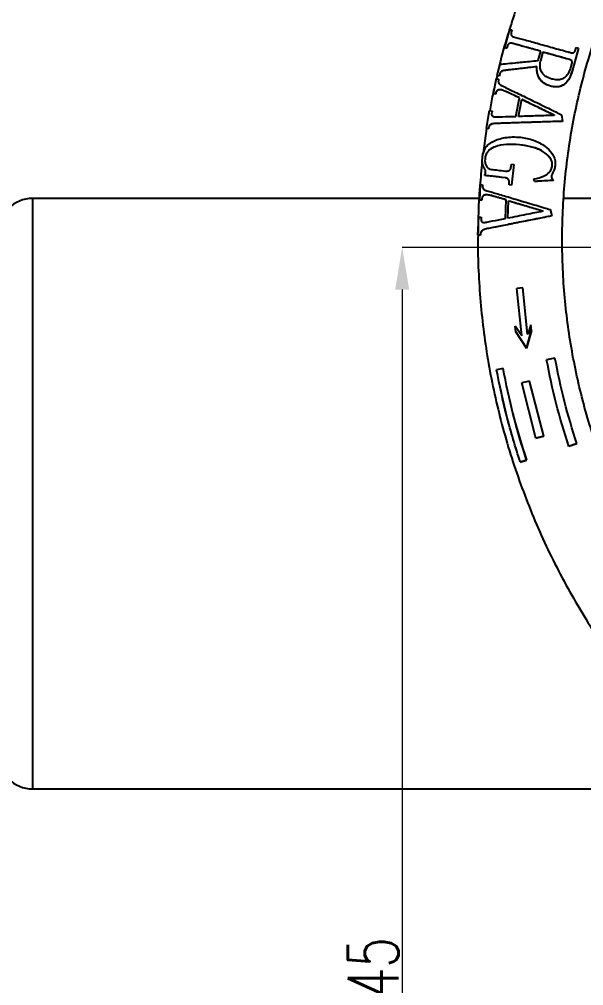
# Model space of a CAD drawing. Header units: millimetres. Extents: x 2278 to 4715, y 679 to 2402.
# Drawn here: x 3063 to 3196.9, y 975.4 to 1204.5 of the extents above; entities that cross this region are included whole.
import ezdxf

# ---------------------------------------------------------------- set-up
doc = ezdxf.new("R2010")
doc.units = ezdxf.units.MM
doc.layers.add('AM_5', color=3, linetype='Continuous', lineweight=25)
doc.styles.add('SLDTEXTSTYLE1', font='txt.shx', dxfattribs={"width": 0.7, "bigfont": 'gbcbig.shx'})
doc.dimstyles.new('SLDDIMSTYLE12$0', dxfattribs={"dimtxt": 12, "dimasz": 10, "dimexe": 0, "dimexo": 0.0625, "dimgap": 0.875, "dimtad": 1, "dimdec": 1, "dimlfac": 1.8, "dimrnd": 1e-09, "dimzin": 12, "dimdsep": 46, "dimtxsty": 'SLDTEXTSTYLE1', "dimcen": 0.09, "dimdle": 8.16, "dimclrd": 3, "dimclre": 3, "dimadec": 0, "dimazin": 3, "dimtfac": 1, "dimtdec": 1, "dimtofl": 0, "dimtmove": 0, "dimatfit": 3, "dimfxl": 0, "dimfrac": 2, "dimtolj": 1, "dimlwd": 5, "dimlwe": 5, "dimarcsym": 0})

# ---------------------------------------------------------------- blocks, each defined once
blk = doc.blocks.new('*D73')
at = {"layer": 'AM_5', "color": 3, "linetype": 'Continuous', "lineweight": 5, "transparency": 16777216}
for p, q in [((3056.6, 1127.61), (3056.6, 1303.01)), ((3209.1, 1303.01), (3066.6, 1303.01))]:
    blk.add_line(p, q, dxfattribs=at)
at = {"layer": 'AM_5', "color": 3, "lineweight": 5, "transparency": 16777216}
blk.add_line((3219.1, 1184.31), (3219.1, 1303.01), dxfattribs=at)
at = {"layer": 'AM_5', "color": 3, "transparency": 16777216}
for points in [[(3066.6, 1304.68), (3066.6, 1301.35), (3056.6, 1303.01)], [(3209.1, 1304.68), (3209.1, 1301.35), (3219.1, 1303.01)]]:
    blk.add_solid(points, dxfattribs=at)
at = {"layer": 'Defpoints', "color": 0, "transparency": 16777216}
for p in [(3056.6, 1303.01), (3219.1, 1184.25), (3056.6, 1127.55)]:
    blk.add_point(p, dxfattribs=at)
at = {"layer": 'AM_5', "color": 0, "transparency": 16777216, "insert": (3137.85, 1309.89), "char_height": 12, "attachment_point": 5, "style": 'SLDTEXTSTYLE1'}
blk.add_mtext('\\A1;165', dxfattribs=at)
blk = doc.blocks.new('*D74')
at = {"layer": 'AM_5', "color": 3, "lineweight": 5, "transparency": 16777216}
blk.add_line((3341.8, 1150.4), (3153.8, 1150.4), dxfattribs=at)
at = {"layer": 'AM_5', "color": 3, "linetype": 'Continuous', "lineweight": 5, "transparency": 16777216}
for p, q in [((3153.8, 1140.4), (3153.8, 918.79)), ((3296.05, 908.79), (3153.8, 908.79))]:
    blk.add_line(p, q, dxfattribs=at)
at = {"layer": 'AM_5', "color": 3, "transparency": 16777216}
for points in [[(3152.14, 1140.4), (3155.47, 1140.4), (3153.8, 1150.4)], [(3152.14, 918.79), (3155.47, 918.79), (3153.8, 908.79)]]:
    blk.add_solid(points, dxfattribs=at)
at = {"layer": 'Defpoints', "color": 0, "transparency": 16777216}
for p in [(3341.86, 1150.4), (3153.8, 908.79), (3296.11, 908.79)]:
    blk.add_point(p, dxfattribs=at)
at = {"layer": 'AM_5', "color": 0, "transparency": 16777216, "insert": (3146.93, 976.07), "char_height": 12, "attachment_point": 5, "rotation": 90, "style": 'SLDTEXTSTYLE1'}
blk.add_mtext('\\A1;245', dxfattribs=at)

msp = doc.modelspace()

# ---------------------------------------------------------------- linework, layer by layer
at = {"color": 7, "linetype": 'Continuous', "lineweight": 25}
for p, q in [((3179.266, 1202.123), (3178.047, 1197.723)), ((3179.266, 1202.123), (3179.841, 1201.968)), ((3179.841, 1201.968), (3179.681, 1201.392)), ((3179.841, 1201.966), (3179.681, 1201.39)), ((3179.681, 1201.39), (3179.681, 1201.392)), ((3179.841, 1201.966), (3179.841, 1201.968)), ((3178.782, 1198.143), (3178.622, 1197.567)), ((3178.782, 1198.141), (3178.622, 1197.565)), ((3178.782, 1198.141), (3178.782, 1198.143)), ((3179.784, 1198.791), (3179.784, 1198.793)), ((3178.622, 1197.567), (3178.047, 1197.723)), ((3178.047, 1197.723), (3178.047, 1197.722)), ((3178.047, 1197.722), (3178.136, 1197.697)), ((3178.622, 1197.565), (3178.136, 1197.697)), ((3178.622, 1197.565), (3178.622, 1197.567)), ((3186.062, 1194.699), (3186.669, 1196.898)), ((3186.659, 1194.636), (3187.241, 1196.738)), ((3186.659, 1194.632), (3187.241, 1196.735)), ((3187.241, 1196.735), (3187.241, 1196.738)), ((3195.617, 1197.606), (3194.107, 1192.154)), ((3195.617, 1197.6), (3194.107, 1192.148)), ((3194.885, 1197.191), (3195.045, 1197.767)), ((3195.045, 1197.767), (3195.617, 1197.606)), ((3195.617, 1197.6), (3195.617, 1197.606)), ((3176.958, 1193.801), (3176.404, 1191.803)), ((3186.659, 1194.636), (3186.659, 1194.632)), ((3193.457, 1195.011), (3193.457, 1195.006)), ((3193.986, 1193.941), (3193.691, 1192.887)), ((3176.952, 1191.543), (3176.791, 1190.967)), ((3176.952, 1191.541), (3176.791, 1190.965)), ((3176.952, 1191.541), (3176.952, 1191.543)), ((3177.886, 1192.313), (3177.886, 1192.315)), ((3185.743, 1192.272), (3185.743, 1192.269)), ((3185.754, 1193.234), (3185.754, 1193.237)), ((3194.107, 1192.148), (3194.107, 1192.154)), ((3176.104, 1190.415), (3175.361, 1186.808)), ((3176.104, 1190.415), (3176.689, 1190.299)), ((3176.303, 1191.099), (3176.145, 1190.407)), ((3176.791, 1190.967), (3176.242, 1191.116)), ((3176.242, 1191.116), (3176.437, 1191.061)), ((3176.791, 1190.965), (3176.437, 1191.061)), ((3176.689, 1190.299), (3176.631, 1190.007)), ((3176.689, 1190.297), (3176.631, 1190.005)), ((3176.631, 1190.005), (3176.631, 1190.007)), ((3176.654, 1189.511), (3176.743, 1189.258)), ((3176.689, 1190.297), (3176.689, 1190.299)), ((3176.791, 1190.965), (3176.791, 1190.967)), ((3175.946, 1186.692), (3175.361, 1186.808)), ((3175.361, 1186.808), (3175.361, 1186.807)), ((3175.489, 1186.78), (3175.361, 1186.807)), ((3175.946, 1186.69), (3175.489, 1186.78)), ((3176.004, 1186.984), (3175.946, 1186.692)), ((3176.004, 1186.982), (3175.946, 1186.69)), ((3175.946, 1186.69), (3175.946, 1186.692)), ((3176.004, 1186.982), (3176.004, 1186.984)), ((3178.138, 1187.464), (3178.138, 1187.466)), ((3189.008, 1188.626), (3189.008, 1188.63)), ((3180.751, 1181.438), (3181.659, 1185.825)), ((3181.358, 1181.415), (3182.204, 1185.51)), ((3181.358, 1181.412), (3182.204, 1185.507)), ((3182.204, 1185.51), (3182.204, 1185.507)), ((3174.355, 1181.951), (3174.533, 1182.81)), ((3174.533, 1182.81), (3175.118, 1182.694)), ((3175.118, 1182.694), (3175.037, 1182.304)), ((3175.118, 1182.692), (3175.037, 1182.302)), ((3175.037, 1182.302), (3175.037, 1182.304)), ((3175.118, 1182.692), (3175.118, 1182.694)), ((3173.793, 1178.59), (3174.355, 1181.951)), ((3189.872, 1181.789), (3189.854, 1181.691)), ((3191.61, 1181.833), (3191.797, 1180.271)), ((3191.797, 1180.263), (3191.797, 1180.271)), ((3173.834, 1178.582), (3173.007, 1172.694)), ((3174.25, 1178.5), (3173.793, 1178.59)), ((3173.989, 1178.55), (3173.793, 1178.59)), ((3174.25, 1178.498), (3173.989, 1178.55)), ((3174.308, 1178.793), (3174.25, 1178.5)), ((3174.308, 1178.791), (3174.25, 1178.498)), ((3174.25, 1178.498), (3174.25, 1178.5)), ((3174.308, 1178.791), (3174.308, 1178.793)), ((3175.622, 1179.743), (3175.622, 1179.745)), ((3173.264, 1173.422), (3172.958, 1172.578)), ((3173.264, 1173.422), (3173.412, 1173.647)), ((3181.652, 1174.715), (3181.652, 1174.718)), ((3172.76, 1170.871), (3172.958, 1172.578)), ((3172.874, 1170.055), (3172.76, 1170.871)), ((3173.477, 1171.541), (3173.477, 1171.542)), ((3173.377, 1168.951), (3173.377, 1168.952)), ((3179.654, 1169.543), (3179.72, 1170.136)), ((3179.72, 1170.136), (3180.313, 1170.067)), ((3180.313, 1170.067), (3179.743, 1165.126)), ((3180.313, 1170.064), (3179.743, 1165.123)), ((3180.313, 1170.064), (3180.313, 1170.067)), ((3190.089, 1169.729), (3190.089, 1169.736)), ((3190.104, 1170.606), (3190.104, 1170.613)), ((3173.306, 1167.457), (3173.306, 1167.459)), ((3178.247, 1166.898), (3178.247, 1166.9)), ((3185.021, 1166.617), (3185.021, 1166.621)), ((3185.153, 1166.006), (3185.021, 1166.621)), ((3185.153, 1166.001), (3185.021, 1166.617)), ((3189.691, 1166.271), (3189.691, 1166.278)), ((3172.262, 1165.282), (3172.113, 1161.619)), ((3172.262, 1165.282), (3172.858, 1165.261)), ((3172.262, 1165.281), (3172.262, 1165.282)), ((3172.858, 1165.261), (3172.847, 1164.965)), ((3172.858, 1165.259), (3172.847, 1164.963)), ((3172.858, 1165.259), (3172.858, 1165.261)), ((3179.15, 1165.195), (3179.209, 1165.689)), ((3179.743, 1165.126), (3179.15, 1165.195)), ((3179.15, 1165.193), (3179.15, 1165.195)), ((3179.743, 1165.123), (3179.15, 1165.193)), ((3179.743, 1165.123), (3179.743, 1165.126)), ((3185.153, 1166.001), (3185.153, 1166.006)), ((3172.129, 1162.007), (3066.099, 1162.007)), ((3172.709, 1161.598), (3172.113, 1161.619)), ((3172.113, 1161.619), (3172.113, 1161.618)), ((3172.193, 1161.615), (3172.113, 1161.618)), ((3172.709, 1161.596), (3172.193, 1161.615)), ((3172.724, 1161.897), (3172.709, 1161.598)), ((3172.724, 1161.895), (3172.709, 1161.596)), ((3172.709, 1161.596), (3172.709, 1161.598)), ((3172.724, 1161.895), (3172.724, 1161.897)), ((3174.74, 1162.714), (3174.74, 1162.716)), ((3178.282, 1157.227), (3178.464, 1161.682)), ((3178.885, 1157.301), (3179.052, 1161.457)), ((3178.885, 1157.298), (3179.052, 1161.454)), ((3179.052, 1161.457), (3179.052, 1161.454)), ((3207.099, 1162.007), (3192.103, 1162.007)), ((3188.883, 1159.377), (3189.317, 1157.871)), ((3171.783, 1153.303), (3171.954, 1157.563)), ((3171.954, 1157.563), (3172.55, 1157.542)), ((3172.55, 1157.542), (3172.532, 1157.146)), ((3172.55, 1157.54), (3172.532, 1157.144)), ((3172.55, 1157.54), (3172.55, 1157.542)), ((3187.185, 1159.052), (3187.178, 1158.956)), ((3189.317, 1157.864), (3189.317, 1157.871)), ((3173.525, 1154.729), (3173.525, 1154.731)), ((3172.379, 1153.282), (3171.783, 1153.303)), ((3171.783, 1153.303), (3171.783, 1153.302)), ((3171.934, 1153.295), (3171.783, 1153.302)), ((3172.379, 1153.28), (3171.934, 1153.295)), ((3172.39, 1153.582), (3172.379, 1153.282)), ((3172.39, 1153.58), (3172.379, 1153.28)), ((3172.379, 1153.28), (3172.379, 1153.282)), ((3172.39, 1153.58), (3172.39, 1153.582)), ((3182.399, 1140.773), (3181.007, 1140.673)), ((3181.007, 1140.673), (3181.007, 1140.67)), ((3182.208, 1129.416), (3181.007, 1140.673)), ((3182.208, 1129.413), (3181.007, 1140.67)), ((3183.559, 1129.83), (3182.399, 1140.773)), ((3180.795, 1130.383), (3180.617, 1131.743)), ((3182.208, 1129.416), (3180.617, 1131.743)), ((3180.617, 1131.743), (3180.617, 1131.74)), ((3180.795, 1130.38), (3180.617, 1131.74)), ((3184.309, 1132.017), (3183.583, 1129.837)), ((3184.485, 1130.685), (3184.309, 1132.017)), ((3180.795, 1130.383), (3183.298, 1126.541)), ((3180.795, 1130.38), (3180.795, 1130.383)), ((3183.298, 1126.538), (3180.795, 1130.38)), ((3183.298, 1126.541), (3184.485, 1130.685)), ((3184.485, 1130.681), (3183.298, 1126.538)), ((3183.583, 1129.837), (3183.559, 1129.83)), ((3184.485, 1130.685), (3184.485, 1130.681)), ((3183.298, 1126.541), (3183.298, 1126.538)), ((3190.052, 1124.142), (3188.056, 1123.748)), ((3188.056, 1123.748), (3188.056, 1123.743)), ((3177.738, 1121.698), (3176.191, 1121.387)), ((3176.191, 1121.387), (3176.191, 1121.385)), ((3184.031, 1118.663), (3182.17, 1118.25)), ((3185.525, 1105.134), (3182.17, 1118.25)), ((3182.17, 1118.25), (3182.17, 1118.247)), ((3185.525, 1105.131), (3182.17, 1118.247)), ((3187.37, 1105.621), (3184.031, 1118.663)), ((3185.525, 1105.134), (3187.37, 1105.621)), ((3187.37, 1105.618), (3185.525, 1105.131)), ((3185.525, 1105.131), (3185.525, 1105.134)), ((3187.37, 1105.621), (3187.37, 1105.618)), ((3193.296, 1103.237), (3195.229, 1103.871)), ((3195.229, 1103.865), (3193.296, 1103.232)), ((3193.296, 1103.232), (3193.296, 1103.237)), ((3195.229, 1103.871), (3195.229, 1103.865)), ((3181.807, 1099.447), (3183.305, 1099.944)), ((3183.305, 1099.942), (3181.807, 1099.445)), ((3183.305, 1099.944), (3183.305, 1099.942)), ((3181.807, 1099.445), (3181.807, 1099.447)), ((3066.099, 1022.007), (3207.099, 1022.007))]:
    msp.add_line(p, q, dxfattribs=at)
at = {"color": 7, "linetype": 'Continuous', "lineweight": 25, "flags": 128}
msp.add_lwpolyline([(3066.099, 1162.007), (3066.099, 1161.829), (3066.099, 1161.294), (3066.099, 1160.407), (3066.099, 1159.171), (3066.099, 1157.593), (3066.099, 1155.681), (3066.099, 1153.444), (3066.099, 1150.895), (3066.099, 1148.045), (3066.099, 1144.909), (3066.099, 1141.504), (3066.099, 1137.847), (3066.099, 1133.956), (3066.099, 1129.852), (3066.099, 1125.554), (3066.099, 1121.086), (3066.099, 1116.469), (3066.099, 1111.728), (3066.099, 1106.886), (3066.099, 1101.969), (3066.099, 1097.001), (3066.099, 1092.007), (3066.099, 1087.013), (3066.099, 1082.045), (3066.099, 1077.127), (3066.099, 1072.286), (3066.099, 1067.544), (3066.099, 1062.928), (3066.099, 1058.459), (3066.099, 1054.162), (3066.099, 1050.057), (3066.099, 1046.167), (3066.099, 1042.509), (3066.099, 1039.104), (3066.099, 1035.969), (3066.099, 1033.119), (3066.099, 1030.569), (3066.099, 1028.333), (3066.099, 1026.42), (3066.099, 1024.842), (3066.099, 1023.607), (3066.099, 1022.719), (3066.099, 1022.185), (3066.099, 1022.007)], dxfattribs=at)
at = {"color": 7, "linetype": 'Continuous', "lineweight": 25}
for centre, radius, start, end in [((3342.749, 1152.061), 171.026, 166.5631, 166.79964), ((3066.099, 1154.007), 8, 90, 180), ((3066.099, 1030.007), 8, 180, 270)]:
    msp.add_arc(centre, radius, start, end, dxfattribs=at)
for points, knots in [([(3341.666, 981.809), (3344.227, 981.834), (3347.807, 981.869), (3353.076, 982.148), (3357.541, 982.483), (3362.857, 983.049), (3368.426, 983.822), (3374.239, 984.832), (3380.211, 986.088), (3386.287, 987.599), (3392.424, 989.369), (3398.59, 991.404), (3404.753, 993.703), (3410.89, 996.268), (3416.978, 999.099), (3422.998, 1002.192), (3428.931, 1005.547), (3434.76, 1009.159), (3440.469, 1013.025), (3446.045, 1017.139), (3451.472, 1021.496), (3456.738, 1026.09), (3461.829, 1030.915), (3466.734, 1035.963), (3471.441, 1041.226), (3475.939, 1046.695), (3480.217, 1052.364), (3484.266, 1058.221), (3488.075, 1064.258), (3491.637, 1070.463), (3494.942, 1076.828), (3497.983, 1083.341), (3500.752, 1089.99), (3503.243, 1096.764), (3505.448, 1103.652), (3507.363, 1110.641), (3508.981, 1117.718), (3510.299, 1124.872), (3511.312, 1132.089), (3512.016, 1139.356), (3512.409, 1146.66), (3512.488, 1153.988), (3512.251, 1161.326), (3511.697, 1168.661), (3510.825, 1175.979), (3509.634, 1183.266), (3508.126, 1190.508), (3506.301, 1197.693), (3504.161, 1204.806), (3501.707, 1211.833), (3498.942, 1218.762), (3495.869, 1225.578), (3492.492, 1232.269), (3488.815, 1238.821), (3484.841, 1245.221), (3480.576, 1251.456), (3476.025, 1257.514), (3471.193, 1263.382), (3466.086, 1269.049), (3460.709, 1274.501), (3455.263, 1279.549), (3449.789, 1284.201), (3444.331, 1288.471), (3438.706, 1292.513), (3432.925, 1296.321), (3426.997, 1299.89), (3420.935, 1303.212), (3414.749, 1306.282), (3408.452, 1309.095), (3402.059, 1311.647), (3395.583, 1313.933), (3389.046, 1315.95), (3382.471, 1317.692), (3375.898, 1319.157), (3369.404, 1320.339), (3363.115, 1321.236), (3357.591, 1321.819), (3352.708, 1322.187), (3347.884, 1322.426), (3341.91, 1322.543), (3336.393, 1322.433), (3331.124, 1322.161), (3326.659, 1321.824), (3321.343, 1321.259), (3315.774, 1320.485), (3309.961, 1319.476), (3303.989, 1318.219), (3297.913, 1316.709), (3291.775, 1314.938), (3285.61, 1312.904), (3279.447, 1310.604), (3273.31, 1308.039), (3267.222, 1305.209), (3261.202, 1302.115), (3255.269, 1298.76), (3249.44, 1295.148), (3243.731, 1291.283), (3238.155, 1287.169), (3232.728, 1282.811), (3227.462, 1278.217), (3222.371, 1273.393), (3217.466, 1268.345), (3212.759, 1263.082), (3208.261, 1257.612), (3203.983, 1251.944), (3199.934, 1246.087), (3196.125, 1240.05), (3192.563, 1233.844), (3189.258, 1227.479), (3186.215, 1220.967), (3183.453, 1214.316), (3181.116, 1208.034), (3179.838, 1203.929), (3179.275, 1202.12)], [0, 0, 0, 0, 0.01020738, 0.01427401, 0.02103699, 0.02805607, 0.03558666, 0.0434511, 0.05157826, 0.05991132, 0.06840986, 0.07704394, 0.08579098, 0.09463359, 0.10355821, 0.11255405, 0.12161242, 0.13072624, 0.1398897, 0.14909794, 0.15834689, 0.16763314, 0.17695375, 0.18630622, 0.19568842, 0.20509849, 0.21453484, 0.22399606, 0.23348097, 0.24298851, 0.25251779, 0.26206801, 0.27163852, 0.28122873, 0.29083816, 0.30046642, 0.31011319, 0.31977821, 0.32946132, 0.33916239, 0.34888138, 0.35861831, 0.36837328, 0.37814642, 0.38793798, 0.39774825, 0.40757761, 0.41742653, 0.42729557, 0.4371854, 0.4470968, 0.45703069, 0.46698816, 0.47697044, 0.48697902, 0.49701559, 0.50708218, 0.51718117, 0.52731537, 0.53748817, 0.54770366, 0.5569145, 0.56612256, 0.57532659, 0.5845258, 0.59371913, 0.60290519, 0.61208206, 0.62124705, 0.63039624, 0.63952364, 0.64861966, 0.65766788, 0.66663751, 0.67546331, 0.68397889, 0.69196332, 0.69760555, 0.70350123, 0.71121989, 0.72142727, 0.72549391, 0.73225688, 0.73927596, 0.74680655, 0.754671, 0.76279816, 0.77113122, 0.77962976, 0.78826384, 0.79701087, 0.80585349, 0.81477811, 0.82377394, 0.83283231, 0.84194614, 0.85110959, 0.86031783, 0.86956679, 0.87885303, 0.88817364, 0.89752611, 0.90690831, 0.91631839, 0.92575473, 0.93521596, 0.94470086, 0.95420841, 0.96373768, 0.97328791, 0.98285841, 0.99244862, 1, 1, 1, 1]), ([(3233.515, 1048.217), (3232.555, 1049.217), (3230.065, 1051.81), (3226.284, 1056.223), (3222.152, 1061.426), (3218.252, 1066.831), (3214.582, 1072.418), (3211.156, 1078.179), (3207.981, 1084.102), (3205.068, 1090.178), (3202.423, 1096.392), (3200.055, 1102.735), (3197.97, 1109.192), (3196.175, 1115.751), (3194.676, 1122.399), (3193.477, 1129.123), (3192.582, 1135.909), (3191.997, 1142.743), (3191.724, 1149.611), (3191.765, 1156.498), (3192.122, 1163.391), (3192.797, 1170.275), (3193.79, 1177.135), (3195.102, 1183.957), (3196.731, 1190.726), (3198.677, 1197.428), (3200.936, 1204.047), (3203.508, 1210.571), (3206.389, 1216.984), (3209.576, 1223.271), (3213.064, 1229.42), (3216.848, 1235.416), (3220.925, 1241.245), (3225.288, 1246.894), (3229.932, 1252.349), (3234.851, 1257.599), (3239.86, 1262.455), (3244.915, 1266.927), (3249.973, 1271.025), (3255.2, 1274.901), (3260.594, 1278.532), (3265.07, 1281.33), (3267.794, 1282.826), (3268.621, 1283.28)], [0, 0, 0, 0, 0.0151775, 0.0393292, 0.0635604, 0.0878663, 0.1122429, 0.1366868, 0.161195, 0.1857649, 0.2103945, 0.2350819, 0.2598255, 0.2846241, 0.3094766, 0.3343824, 0.3593409, 0.3843518, 0.409415, 0.4345306, 0.4596989, 0.4849206, 0.5101965, 0.5355275, 0.5609152, 0.5863611, 0.6118672, 0.6374358, 0.6630699, 0.6887726, 0.714548, 0.7404006, 0.7663359, 0.7923603, 0.8184816, 0.8447092, 0.8710544, 0.8948026, 0.918543, 0.942272, 0.9659875, 0.9896862, 1, 1, 1, 1]), ([(3179.205, 1201.904), (3179.07, 1201.485), (3178.194, 1198.768), (3177.375, 1195.804), (3176.792, 1193.239), (3176.744, 1193.029)], [0, 0, 0, 0, 0.1434791, 0.9298796, 1, 1, 1, 1]), ([(3179.681, 1201.392), (3179.661, 1201.308), (3179.62, 1201.139), (3179.613, 1200.911), (3179.659, 1200.683), (3179.836, 1200.461), (3180.063, 1200.377), (3180.21, 1200.323)], [0, 0, 0, 0, 0.1147252, 0.230666, 0.3465482, 0.5756181, 1, 1, 1, 1]), ([(3179.681, 1201.39), (3179.66, 1201.305), (3179.618, 1201.136), (3179.621, 1200.998), (3179.623, 1200.929)], [0, 0, 0, 0, 0.5032038, 1, 1, 1, 1]), ([(3179.784, 1198.793), (3179.592, 1198.825), (3179.331, 1198.868), (3179.042, 1198.634), (3178.914, 1198.469), (3178.836, 1198.307), (3178.8, 1198.196), (3178.782, 1198.143)], [0, 0, 0, 0, 0.5403565, 0.7362537, 0.8378676, 0.9221122, 1, 1, 1, 1]), ([(3179.784, 1198.791), (3179.589, 1198.822), (3179.324, 1198.865), (3179.037, 1198.627), (3178.912, 1198.463), (3178.835, 1198.303), (3178.799, 1198.193), (3178.782, 1198.141)], [0, 0, 0, 0, 0.5426127, 0.7382378, 0.8393163, 0.9231634, 1, 1, 1, 1]), ([(3186.669, 1196.898), (3185.489, 1197.224), (3183.127, 1197.876), (3180.931, 1198.479), (3180.021, 1198.728), (3179.784, 1198.793)], [0, 0, 0, 0, 0.425234, 0.8504686, 1, 1, 1, 1]), ([(3186.669, 1196.894), (3185.614, 1197.186), (3183.502, 1197.77), (3181.173, 1198.411), (3180.168, 1198.686), (3179.784, 1198.791)], [0, 0, 0, 0, 0.3817561, 0.7635127, 1, 1, 1, 1]), ([(3180.21, 1200.323), (3180.949, 1200.12), (3182.428, 1199.714), (3185.765, 1198.793), (3189.472, 1197.767), (3192.25, 1196.995), (3193.649, 1196.606), (3193.883, 1196.541)], [0, 0, 0, 0, 0.2380124, 0.4760235, 0.7140633, 0.9521345, 1, 1, 1, 1]), ([(3187.241, 1196.738), (3188.496, 1196.39), (3190.619, 1195.801), (3192.634, 1195.241), (3193.457, 1195.011)], [0, 0, 0, 0, 0.59123792, 1, 1, 1, 1]), ([(3187.241, 1196.735), (3188.338, 1196.43), (3190.553, 1195.815), (3192.484, 1195.277), (3193.457, 1195.006)], [0, 0, 0, 0, 0.4956769, 1, 1, 1, 1]), ([(3193.883, 1196.541), (3194.003, 1196.516), (3194.188, 1196.478), (3194.442, 1196.526), (3194.623, 1196.644), (3194.784, 1196.872), (3194.847, 1197.069), (3194.885, 1197.191)], [0, 0, 0, 0, 0.2742213, 0.4218346, 0.5710505, 0.7336104, 1, 1, 1, 1]), ([(3176.958, 1193.801), (3177.318, 1193.839), (3178.037, 1193.913), (3180.592, 1194.166), (3183.402, 1194.441), (3185.356, 1194.63), (3186.062, 1194.699)], [0, 0, 0, 0, 0.2764618, 0.55256, 0.838275, 1, 1, 1, 1]), ([(3189.27, 1190.307), (3188.782, 1190.474), (3187.985, 1190.746), (3187.089, 1191.529), (3186.641, 1192.408), (3186.443, 1193.428), (3186.544, 1194.182), (3186.648, 1194.593), (3186.659, 1194.636)], [0, 0, 0, 0, 0.2685044, 0.4379066, 0.6082478, 0.7778738, 0.976771, 1, 1, 1, 1]), ([(3193.457, 1195.011), (3193.585, 1194.965), (3193.781, 1194.893), (3193.956, 1194.663), (3194.029, 1194.43), (3194.044, 1194.181), (3194.004, 1194.016), (3193.986, 1193.941)], [0, 0, 0, 0, 0.30576076, 0.47235167, 0.63798104, 0.83773254, 1, 1, 1, 1]), ([(3193.457, 1195.006), (3193.57, 1194.966), (3193.755, 1194.901), (3193.937, 1194.69), (3194.012, 1194.519), (3194.017, 1194.412), (3194.017, 1194.395)], [0, 0, 0, 0, 0.4172442, 0.6823875, 0.9479462, 1, 1, 1, 1]), ([(3177.886, 1192.315), (3177.757, 1192.285), (3177.5, 1192.223), (3177.224, 1192.049), (3177.037, 1191.774), (3176.978, 1191.614), (3176.952, 1191.543)], [0, 0, 0, 0, 0.371278, 0.745722, 0.8874132, 1, 1, 1, 1]), ([(3177.886, 1192.313), (3177.756, 1192.282), (3177.495, 1192.22), (3177.222, 1192.045), (3177.037, 1191.774), (3176.978, 1191.613), (3176.952, 1191.541)], [0, 0, 0, 0, 0.3701938, 0.743324, 0.8861883, 1, 1, 1, 1]), ([(3185.754, 1193.237), (3185.083, 1193.159), (3183.723, 1193.001), (3181.84, 1192.781), (3180.129, 1192.581), (3178.804, 1192.424), (3178.151, 1192.347), (3177.886, 1192.315)], [0, 0, 0, 0, 0.2097918, 0.4254492, 0.6353283, 0.851928, 1, 1, 1, 1]), ([(3185.754, 1193.234), (3184.532, 1193.092), (3182.706, 1192.88), (3180.58, 1192.631), (3179.071, 1192.454), (3178.298, 1192.362), (3177.886, 1192.313)], [0, 0, 0, 0, 0.3863316, 0.5775517, 0.7748553, 1, 1, 1, 1]), ([(3189.008, 1188.626), (3188.426, 1188.827), (3187.475, 1189.155), (3186.381, 1190.266), (3185.809, 1191.546), (3185.688, 1192.614), (3185.746, 1193.164), (3185.754, 1193.234)], [0, 0, 0, 0, 0.3011388, 0.4914699, 0.7324684, 0.9663961, 1, 1, 1, 1]), ([(3189.008, 1188.63), (3188.405, 1188.841), (3187.414, 1189.188), (3186.331, 1190.35), (3185.736, 1191.691), (3185.748, 1192.726), (3185.754, 1193.237)], [0, 0, 0, 0, 0.3050065, 0.5015447, 0.75409, 1, 1, 1, 1]), ([(3194.107, 1192.154), (3193.882, 1191.487), (3193.512, 1190.385), (3192.54, 1189.204), (3191.533, 1188.581), (3190.327, 1188.354), (3189.482, 1188.531), (3189.008, 1188.63)], [0, 0, 0, 0, 0.2904242, 0.4791568, 0.6380876, 0.7972637, 1, 1, 1, 1]), ([(3194.107, 1192.148), (3193.858, 1191.426), (3193.449, 1190.241), (3192.356, 1189.026), (3191.224, 1188.465), (3190.063, 1188.385), (3189.333, 1188.551), (3189.008, 1188.626)], [0, 0, 0, 0, 0.3001413, 0.4923107, 0.6851419, 0.859667, 1, 1, 1, 1]), ([(3193.691, 1192.887), (3193.525, 1192.393), (3193.255, 1191.59), (3192.502, 1190.702), (3191.623, 1190.217), (3190.505, 1190.038), (3189.702, 1190.213), (3189.27, 1190.307)], [0, 0, 0, 0, 0.25993357, 0.42159435, 0.58406301, 0.77645614, 1, 1, 1, 1]), ([(3176.631, 1190.007), (3176.619, 1189.933), (3176.596, 1189.786), (3176.626, 1189.511), (3176.776, 1189.126), (3177.089, 1188.881), (3177.384, 1188.756), (3177.48, 1188.716)], [0, 0, 0, 0, 0.0779004, 0.1566304, 0.3694426, 0.796924, 1, 1, 1, 1]), ([(3175.718, 1188.543), (3175.564, 1187.891), (3175.115, 1185.991), (3174.788, 1184.065), (3174.573, 1182.801)], [0, 0, 0, 0, 0.34329231, 1, 1, 1, 1]), ([(3178.138, 1187.464), (3177.86, 1187.569), (3177.29, 1187.785), (3176.733, 1187.792), (3176.366, 1187.633), (3176.198, 1187.474), (3176.08, 1187.251), (3176.035, 1187.102), (3176.012, 1187.012), (3176.004, 1186.982)], [0, 0, 0, 0, 0.32368532, 0.66377176, 0.76347965, 0.88878562, 0.93347068, 0.97831584, 1, 1, 1, 1]), ([(3178.138, 1187.466), (3177.87, 1187.569), (3177.325, 1187.778), (3176.776, 1187.792), (3176.402, 1187.66), (3176.216, 1187.501), (3176.076, 1187.252), (3176.03, 1187.085), (3176.007, 1186.997), (3176.004, 1186.984)], [0, 0, 0, 0, 0.3181987, 0.6465518, 0.7500252, 0.8810736, 0.9358527, 0.9908441, 1, 1, 1, 1]), ([(3177.48, 1188.716), (3178.237, 1188.348), (3179.752, 1187.614), (3183.035, 1186.017), (3186.048, 1184.549), (3188.48, 1183.362), (3190.161, 1182.541), (3191.163, 1182.051), (3191.61, 1181.833)], [0, 0, 0, 0, 0.2229901, 0.445793, 0.6732796, 0.7898135, 0.9063433, 1, 1, 1, 1]), ([(3181.659, 1185.825), (3180.61, 1186.315), (3179.318, 1186.917), (3178.324, 1187.379), (3178.138, 1187.466)], [0, 0, 0, 0, 0.812741, 1, 1, 1, 1]), ([(3181.659, 1185.823), (3180.706, 1186.267), (3179.41, 1186.872), (3178.404, 1187.34), (3178.138, 1187.464)], [0, 0, 0, 0, 0.7351591, 1, 1, 1, 1]), ([(3182.204, 1185.51), (3182.782, 1185.23), (3183.954, 1184.662), (3185.863, 1183.736), (3187.876, 1182.759), (3189.199, 1182.116), (3189.872, 1181.789)], [0, 0, 0, 0, 0.2335744, 0.4739753, 0.7323964, 1, 1, 1, 1]), ([(3182.204, 1185.507), (3183.262, 1184.994), (3185.377, 1183.969), (3188.045, 1182.672), (3189.431, 1181.998), (3189.872, 1181.783)], [0, 0, 0, 0, 0.4053674, 0.8106766, 1, 1, 1, 1]), ([(3175.037, 1182.304), (3175.023, 1182.219), (3175, 1182.074), (3175.006, 1181.871), (3175.052, 1181.688), (3175.234, 1181.441), (3175.624, 1181.329), (3176.052, 1181.34), (3176.259, 1181.345)], [0, 0, 0, 0, 0.0755919, 0.1295443, 0.2003485, 0.3166469, 0.6693621, 1, 1, 1, 1]), ([(3175.037, 1182.302), (3175.022, 1182.216), (3175.001, 1182.093), (3175.006, 1181.988), (3175.007, 1181.955)], [0, 0, 0, 0, 0.6906191, 1, 1, 1, 1]), ([(3191.797, 1180.271), (3191.203, 1180.252), (3190.014, 1180.216), (3187.419, 1180.134), (3184.676, 1180.047), (3182.038, 1179.961), (3180.152, 1179.899), (3178.438, 1179.842), (3176.865, 1179.788), (3176.048, 1179.76), (3175.622, 1179.745)], [0, 0, 0, 0, 0.1101454, 0.2202978, 0.4397644, 0.5503798, 0.6609876, 0.7707247, 0.8804511, 1, 1, 1, 1]), ([(3191.797, 1180.263), (3190.932, 1180.237), (3189.201, 1180.185), (3185.81, 1180.079), (3182.28, 1179.966), (3178.947, 1179.857), (3176.772, 1179.783), (3175.861, 1179.751), (3175.622, 1179.743)], [0, 0, 0, 0, 0.1854069, 0.370709, 0.5583983, 0.7469267, 0.9336887, 1, 1, 1, 1]), ([(3176.259, 1181.345), (3177.123, 1181.363), (3178.42, 1181.391), (3180.167, 1181.426), (3180.751, 1181.438)], [0, 0, 0, 0, 0.6660536, 1, 1, 1, 1]), ([(3189.854, 1181.691), (3189.212, 1181.671), (3187.908, 1181.629), (3185.875, 1181.563), (3183.832, 1181.497), (3182.334, 1181.447), (3181.526, 1181.42), (3181.358, 1181.415)], [0, 0, 0, 0, 0.2310763, 0.4688548, 0.6999278, 0.9377328, 1, 1, 1, 1]), ([(3175.622, 1179.745), (3175.471, 1179.721), (3175.168, 1179.674), (3174.777, 1179.518), (3174.514, 1179.276), (3174.359, 1178.993), (3174.324, 1178.856), (3174.308, 1178.793)], [0, 0, 0, 0, 0.2849657, 0.5701763, 0.8579747, 0.9347833, 1, 1, 1, 1]), ([(3175.622, 1179.743), (3175.468, 1179.719), (3175.158, 1179.67), (3174.767, 1179.51), (3174.512, 1179.268), (3174.36, 1178.994), (3174.325, 1178.856), (3174.308, 1178.791)], [0, 0, 0, 0, 0.2843775, 0.568981, 0.8558167, 0.9329722, 1, 1, 1, 1]), ([(3172.958, 1172.578), (3173.119, 1173.029), (3173.431, 1173.905), (3174.255, 1174.833), (3175.32, 1175.562), (3176.661, 1176.078), (3178.215, 1176.456), (3179.963, 1176.626), (3181.226, 1176.54), (3181.858, 1176.497)], [0, 0, 0, 0, 0.1530188, 0.297411, 0.4416965, 0.5827002, 0.7236476, 0.8618134, 1, 1, 1, 1]), ([(3181.858, 1176.497), (3182.914, 1176.317), (3184.979, 1175.966), (3187.569, 1174.559), (3189.197, 1173.054), (3189.959, 1171.624), (3190.148, 1170.545), (3190.103, 1169.938), (3190.089, 1169.736)], [0, 0, 0, 0, 0.271147, 0.5298944, 0.7266952, 0.8469675, 0.9493062, 1, 1, 1, 1]), ([(3181.652, 1174.718), (3180.582, 1174.771), (3178.433, 1174.877), (3176.064, 1174.406), (3174.711, 1173.758), (3174.019, 1173.054), (3173.688, 1172.479), (3173.533, 1171.905), (3173.492, 1171.64), (3173.477, 1171.542)], [0, 0, 0, 0, 0.279466, 0.561234, 0.7603695, 0.8465961, 0.9337718, 0.9754607, 1, 1, 1, 1]), ([(3189.397, 1169.818), (3189.398, 1170.084), (3189.4, 1170.616), (3188.971, 1171.539), (3188.012, 1172.611), (3186.189, 1173.776), (3183.867, 1174.419), (3182.297, 1174.631), (3181.652, 1174.718)], [0, 0, 0, 0, 0.0778824, 0.1558892, 0.3030478, 0.5199107, 0.8027032, 1, 1, 1, 1]), ([(3189.365, 1170.495), (3189.364, 1170.501), (3189.354, 1170.74), (3189.045, 1171.36), (3188.222, 1172.441), (3186.594, 1173.569), (3184.217, 1174.349), (3182.534, 1174.589), (3181.652, 1174.715)], [0, 0, 0, 0, 0.0018402, 0.0747495, 0.2227002, 0.4768176, 0.7258372, 1, 1, 1, 1]), ([(3172.789, 1170.662), (3172.592, 1168.76), (3172.142, 1164.433), (3171.826, 1158.788), (3171.808, 1155.05), (3171.801, 1153.75)], [0, 0, 0, 0, 0.3384483, 0.7698856, 1, 1, 1, 1]), ([(3173.377, 1168.952), (3173.278, 1169.117), (3173.082, 1169.448), (3172.847, 1170.029), (3172.793, 1170.559), (3172.76, 1170.871)], [0, 0, 0, 0, 0.2910866, 0.5822218, 1, 1, 1, 1]), ([(3173.477, 1171.542), (3173.459, 1171.318), (3173.423, 1170.867), (3173.52, 1170.205), (3173.793, 1169.545), (3174.287, 1169.084), (3174.769, 1168.938), (3174.973, 1168.876)], [0, 0, 0, 0, 0.1400362, 0.2816099, 0.4816544, 0.7814357, 1, 1, 1, 1]), ([(3173.585, 1168.13), (3173.591, 1168.216), (3173.604, 1168.391), (3173.566, 1168.62), (3173.486, 1168.815), (3173.418, 1168.9), (3173.377, 1168.952)], [0, 0, 0, 0, 0.2276221, 0.4579852, 0.6706137, 1, 1, 1, 1]), ([(3173.589, 1168.419), (3173.581, 1168.488), (3173.564, 1168.631), (3173.484, 1168.813), (3173.417, 1168.899), (3173.377, 1168.951)], [0, 0, 0, 0, 0.2669141, 0.5547722, 1, 1, 1, 1]), ([(3174.973, 1168.876), (3175.454, 1168.821), (3176.435, 1168.71), (3177.692, 1168.566), (3178.332, 1168.492)], [0, 0, 0, 0, 0.4905936, 1, 1, 1, 1]), ([(3178.332, 1168.492), (3178.512, 1168.482), (3178.791, 1168.466), (3179.167, 1168.602), (3179.406, 1168.812), (3179.582, 1169.136), (3179.627, 1169.389), (3179.654, 1169.543)], [0, 0, 0, 0, 0.29736619, 0.4608776, 0.6257098, 0.77195806, 1, 1, 1, 1]), ([(3185.021, 1166.621), (3185.882, 1166.795), (3187.215, 1167.065), (3188.565, 1167.962), (3189.206, 1168.871), (3189.332, 1169.494), (3189.397, 1169.818)], [0, 0, 0, 0, 0.4419525, 0.6841992, 0.835853, 1, 1, 1, 1]), ([(3190.089, 1169.736), (3190.017, 1169.414), (3189.891, 1168.845), (3189.487, 1168.135), (3189.311, 1167.669), (3189.224, 1167.435)], [0, 0, 0, 0, 0.3944835, 0.6974258, 1, 1, 1, 1]), ([(3190.089, 1169.729), (3190.016, 1169.406), (3189.887, 1168.829), (3189.491, 1168.138), (3189.313, 1167.665), (3189.224, 1167.429)], [0, 0, 0, 0, 0.38850051, 0.69444455, 1, 1, 1, 1]), ([(3173.306, 1167.459), (3173.352, 1167.533), (3173.429, 1167.656), (3173.532, 1167.86), (3173.57, 1168.027), (3173.583, 1168.115), (3173.585, 1168.13)], [0, 0, 0, 0, 0.4178398, 0.693834, 0.9496646, 1, 1, 1, 1]), ([(3178.247, 1166.9), (3177.164, 1167.024), (3175.082, 1167.261), (3173.882, 1167.395), (3173.306, 1167.459)], [0, 0, 0, 0, 0.5204171, 1, 1, 1, 1]), ([(3178.247, 1166.898), (3177.278, 1167.008), (3175.34, 1167.23), (3173.908, 1167.391), (3173.373, 1167.45), (3173.306, 1167.457)], [0, 0, 0, 0, 0.46644474, 0.93289375, 1, 1, 1, 1]), ([(3179.209, 1165.689), (3179.213, 1165.853), (3179.22, 1166.129), (3179.05, 1166.475), (3178.825, 1166.707), (3178.544, 1166.852), (3178.344, 1166.885), (3178.247, 1166.9)], [0, 0, 0, 0, 0.2626105, 0.4439709, 0.6252294, 0.8175428, 1, 1, 1, 1]), ([(3179.209, 1165.686), (3179.213, 1165.85), (3179.22, 1166.126), (3179.049, 1166.475), (3178.819, 1166.71), (3178.537, 1166.851), (3178.34, 1166.883), (3178.247, 1166.898)], [0, 0, 0, 0, 0.2671011, 0.4520061, 0.6369556, 0.8283575, 1, 1, 1, 1]), ([(3189.691, 1166.278), (3188.493, 1166.206), (3187.03, 1166.119), (3185.44, 1166.023), (3185.153, 1166.006)], [0, 0, 0, 0, 0.8191278, 1, 1, 1, 1]), ([(3189.691, 1166.271), (3188.83, 1166.22), (3187.473, 1166.14), (3185.773, 1166.039), (3185.153, 1166.001)], [0, 0, 0, 0, 0.6351615, 1, 1, 1, 1]), ([(3189.224, 1167.435), (3189.222, 1167.282), (3189.218, 1166.976), (3189.402, 1166.561), (3189.597, 1166.37), (3189.691, 1166.278)], [0, 0, 0, 0, 0.3373649, 0.6775205, 1, 1, 1, 1]), ([(3172.847, 1164.965), (3172.849, 1164.882), (3172.853, 1164.716), (3172.941, 1164.428), (3173.13, 1164.15), (3173.46, 1163.947), (3173.746, 1163.875), (3173.892, 1163.838)], [0, 0, 0, 0, 0.088857, 0.178743, 0.4175536, 0.7048974, 1, 1, 1, 1]), ([(3173.892, 1163.838), (3174.698, 1163.6), (3176.311, 1163.123), (3179.803, 1162.086), (3183.004, 1161.133), (3185.581, 1160.364), (3187.356, 1159.834), (3188.413, 1159.518), (3188.883, 1159.377)], [0, 0, 0, 0, 0.2236164, 0.4470687, 0.6746049, 0.79085, 0.9070914, 1, 1, 1, 1]), ([(3174.74, 1162.716), (3174.439, 1162.776), (3173.837, 1162.895), (3173.282, 1162.809), (3172.966, 1162.581), (3172.843, 1162.418), (3172.763, 1162.209), (3172.736, 1162.035), (3172.727, 1161.931), (3172.724, 1161.897)], [0, 0, 0, 0, 0.3462757, 0.6939054, 0.7840545, 0.8748014, 0.9252024, 0.975897, 1, 1, 1, 1]), ([(3174.74, 1162.714), (3174.428, 1162.775), (3173.804, 1162.897), (3173.246, 1162.799), (3172.941, 1162.551), (3172.826, 1162.384), (3172.755, 1162.17), (3172.734, 1162.009), (3172.726, 1161.918), (3172.724, 1161.895)], [0, 0, 0, 0, 0.3527037, 0.7069307, 0.7947369, 0.8831987, 0.9333967, 0.9836034, 1, 1, 1, 1]), ([(3178.464, 1161.682), (3177.351, 1161.992), (3175.986, 1162.371), (3174.934, 1162.662), (3174.74, 1162.716)], [0, 0, 0, 0, 0.815386, 1, 1, 1, 1]), ([(3178.464, 1161.679), (3177.454, 1161.961), (3176.084, 1162.342), (3175.02, 1162.637), (3174.74, 1162.714)], [0, 0, 0, 0, 0.7372901, 1, 1, 1, 1]), ([(3179.052, 1161.457), (3179.663, 1161.277), (3180.904, 1160.911), (3182.927, 1160.313), (3185.063, 1159.681), (3186.469, 1159.264), (3187.185, 1159.052)], [0, 0, 0, 0, 0.23296, 0.472722, 0.7317049, 1, 1, 1, 1]), ([(3179.052, 1161.454), (3180.171, 1161.124), (3182.41, 1160.462), (3185.24, 1159.624), (3186.711, 1159.187), (3187.184, 1159.046)], [0, 0, 0, 0, 0.4041632, 0.8082766, 1, 1, 1, 1]), ([(3172.532, 1157.146), (3172.532, 1157.062), (3172.532, 1156.911), (3172.577, 1156.701), (3172.664, 1156.514), (3172.913, 1156.313), (3173.318, 1156.291), (3173.719, 1156.368), (3173.89, 1156.401)], [0, 0, 0, 0, 0.0772095, 0.1383622, 0.2243536, 0.3475855, 0.722164, 1, 1, 1, 1]), ([(3189.317, 1157.871), (3188.73, 1157.755), (3187.556, 1157.524), (3184.993, 1157.017), (3182.283, 1156.479), (3179.676, 1155.961), (3177.813, 1155.59), (3176.12, 1155.252), (3174.653, 1154.958), (3173.891, 1154.804), (3173.525, 1154.731)], [0, 0, 0, 0, 0.1121881, 0.2243847, 0.4479126, 0.5606643, 0.6734068, 0.7851148, 0.8968098, 1, 1, 1, 1]), ([(3189.317, 1157.864), (3188.464, 1157.696), (3186.76, 1157.361), (3183.418, 1156.701), (3179.934, 1156.01), (3176.641, 1155.354), (3174.575, 1154.94), (3173.709, 1154.766), (3173.525, 1154.729)], [0, 0, 0, 0, 0.1881967, 0.3762701, 0.5671691, 0.7590647, 0.9488834, 1, 1, 1, 1]), ([(3173.89, 1156.401), (3174.763, 1156.566), (3176.045, 1156.808), (3177.741, 1157.126), (3178.282, 1157.227)], [0, 0, 0, 0, 0.6809188, 1, 1, 1, 1]), ([(3187.178, 1158.956), (3186.543, 1158.83), (3185.254, 1158.573), (3183.18, 1158.16), (3181.011, 1157.727), (3179.602, 1157.445), (3178.885, 1157.301)], [0, 0, 0, 0, 0.2342809, 0.4753573, 0.7330751, 1, 1, 1, 1]), ([(3173.525, 1154.731), (3173.38, 1154.683), (3173.093, 1154.588), (3172.754, 1154.381), (3172.538, 1154.127), (3172.437, 1153.884), (3172.399, 1153.727), (3172.393, 1153.63), (3172.39, 1153.582)], [0, 0, 0, 0, 0.2914797, 0.5750699, 0.8079281, 0.8967748, 0.9490808, 1, 1, 1, 1]), ([(3173.525, 1154.729), (3173.376, 1154.679), (3173.086, 1154.583), (3172.727, 1154.363), (3172.512, 1154.083), (3172.406, 1153.783), (3172.395, 1153.646), (3172.39, 1153.58)], [0, 0, 0, 0, 0.293371, 0.5725853, 0.8545765, 0.9293627, 1, 1, 1, 1]), ([(3171.796, 1153.301), (3171.78, 1152.309), (3171.725, 1148.87), (3171.961, 1142.981), (3172.5, 1135.647), (3173.376, 1128.329), (3174.565, 1121.042), (3176.074, 1113.799), (3177.899, 1106.615), (3180.039, 1099.502), (3182.493, 1092.474), (3185.258, 1085.546), (3188.33, 1078.729), (3191.708, 1072.039), (3195.385, 1065.487), (3199.359, 1059.087), (3203.624, 1052.851), (3208.175, 1046.793), (3213.007, 1040.925), (3218.114, 1035.259), (3223.491, 1029.806), (3228.937, 1024.759), (3234.411, 1020.106), (3239.869, 1015.837), (3245.494, 1011.795), (3251.275, 1007.986), (3257.203, 1004.418), (3263.265, 1001.096), (3269.451, 998.026), (3275.748, 995.212), (3282.141, 992.66), (3288.617, 990.374), (3295.154, 988.358), (3301.729, 986.615), (3308.302, 985.151), (3314.796, 983.969), (3321.085, 983.072), (3326.609, 982.488), (3331.492, 982.122), (3336.316, 981.875), (3339.73, 981.833), (3341.666, 981.809)], [0, 0, 0, 0, 0.01109766, 0.03845632, 0.06586598, 0.09332727, 0.12084104, 0.14840835, 0.17603052, 0.20370911, 0.23144601, 0.25924341, 0.28710389, 0.31503048, 0.34302669, 0.37109662, 0.39924508, 0.42747773, 0.45580122, 0.48422349, 0.51275401, 0.54140426, 0.56723687, 0.59306169, 0.61887522, 0.6446752, 0.67045871, 0.69622182, 0.72195917, 0.74766321, 0.77332291, 0.7989215, 0.8244321, 0.84980864, 0.87496476, 0.89971751, 0.9236002, 0.94599323, 0.96181736, 0.97835234, 1, 1, 1, 1]), ([(3193.296, 1103.237), (3192.252, 1106.603), (3190.158, 1113.351), (3188.758, 1120.277), (3188.056, 1123.748)], [0, 0, 0, 0, 0.4988559, 1, 1, 1, 1]), ([(3193.296, 1103.232), (3192.249, 1106.606), (3190.156, 1113.354), (3188.756, 1120.28), (3188.056, 1123.743)], [0, 0, 0, 0, 0.5000003, 1, 1, 1, 1]), ([(3195.229, 1103.871), (3194.196, 1107.198), (3192.127, 1113.867), (3190.745, 1120.711), (3190.052, 1124.142)], [0, 0, 0, 0, 0.498853, 1, 1, 1, 1]), ([(3181.807, 1099.447), (3180.678, 1103.085), (3178.439, 1110.304), (3176.936, 1117.712), (3176.191, 1121.387)], [0, 0, 0, 0, 0.5039201, 1, 1, 1, 1]), ([(3181.807, 1099.445), (3180.686, 1103.054), (3178.446, 1110.274), (3176.943, 1117.681), (3176.191, 1121.385)], [0, 0, 0, 0, 0.5000002, 1, 1, 1, 1]), ([(3183.305, 1099.944), (3182.187, 1103.547), (3179.966, 1110.705), (3178.477, 1118.05), (3177.738, 1121.698)], [0, 0, 0, 0, 0.5034187, 1, 1, 1, 1]), ([(3180.114, 1110.915), (3180.128, 1110.851), (3180.945, 1107.131), (3182.135, 1103.505), (3183.305, 1099.942)], [0, 0, 0, 0, 0.0169976, 1, 1, 1, 1])]:
    msp.add_open_spline(points, degree=3, knots=knots, dxfattribs=at)

# ---------------------------------------------------------------- dimensions: what is measured, and where the dimension line sits
at = {"layer": 'AM_5'}
for base, p1, p2, angle, text, picture, middle in [((3056.599, 1303.013), (3219.099, 1184.249), (3056.599, 1127.551), 360, '165', '*D73', (3137.849, 1303.013)), ((3153.802, 908.793), (3341.858, 1150.405), (3296.112, 908.793), 90, '245', '*D74', (3153.802, 976.075))]:
    dim = msp.add_linear_dim(base=base, p1=p1, p2=p2, angle=angle, text=text, dimstyle='SLDDIMSTYLE12$0', override={"dimlfac": 1}, dxfattribs=at)
    dim.commit()
    dim.dimension.update_dxf_attribs({"geometry": picture, "text_midpoint": middle, "dimtype": 160})

doc.saveas('drawing.dxf')
